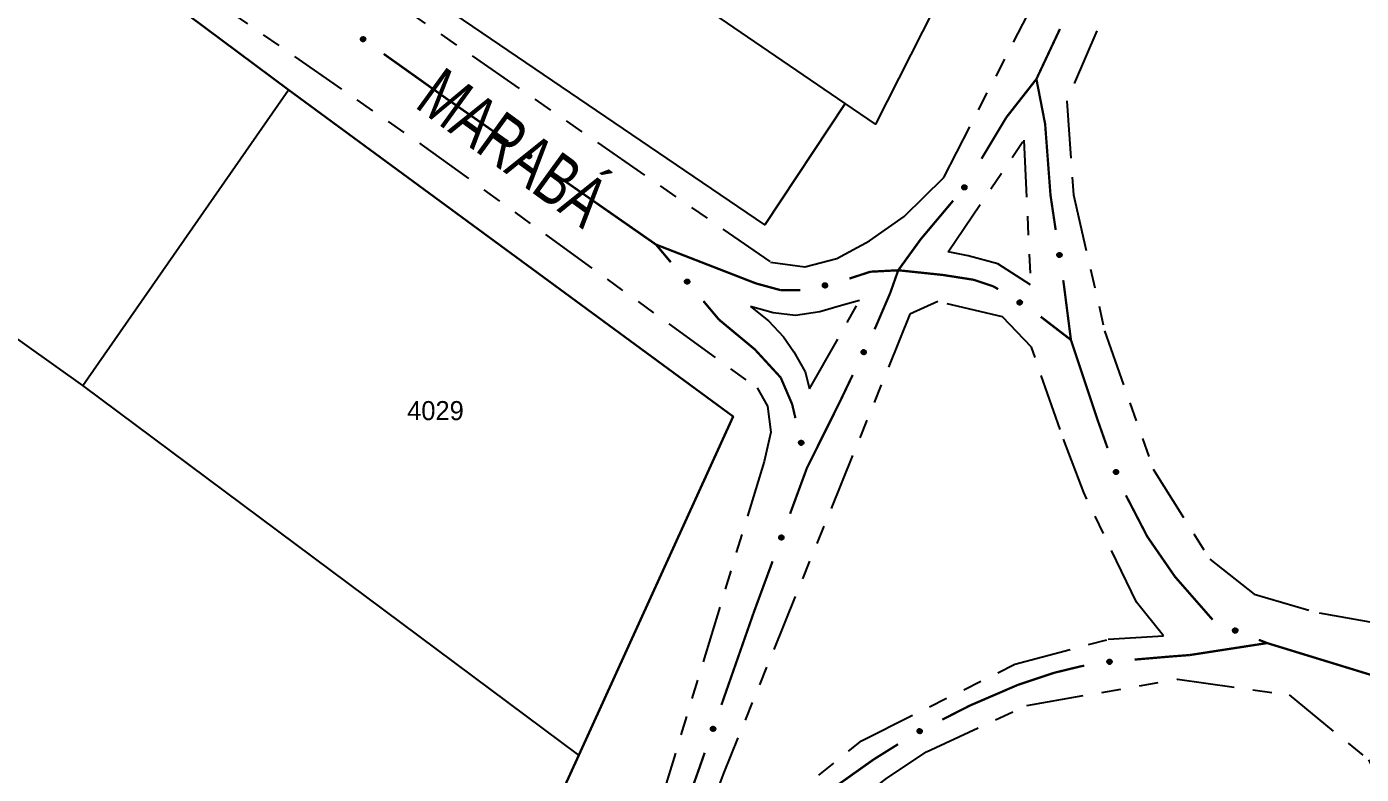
# Model space of a CAD drawing. Extents: x 204373 to 205952, y 4873300 to 4875179.
# Drawn here: x 204662.1 to 204767.3, y 4873976.1 to 4874035 of the extents above; entities that cross this region are included whole.
import ezdxf
from ezdxf.enums import TextEntityAlignment as Align

# ---------------------------------------------------------------- set-up
doc = ezdxf.new("R2010")
doc.units = 0
doc.header["$LTSCALE"] = 1.5
doc.header["$MEASUREMENT"] = 0
doc.linetypes.add('TRACO_25', pattern=[8, 3, -1, 1, -1, 1, -1])
for name, color, linetype in [('CD_MALHA_LOTES', 7, 'CONTINUOUS'), ('RU-QUADRA', 220, 'CONTINUOUS'), ('SV-EIXO-RUA-N-PAV', 6, 'CONTINUOUS'), ('SV-RUA-NAO-PAV', 7, 'CONTINUOUS'), ('SV-TXT-RUA-N-PAV', 7, 'CONTINUOUS'), ('Th_NmrPort', 1, 'CONTINUOUS')]:
    doc.layers.add(name, color=color, linetype=linetype)
doc.styles.add('ARIAL', font='ARIAL.SHX')

msp = doc.modelspace()

# ---------------------------------------------------------------- linework, layer by layer
at = {"layer": 'CD_MALHA_LOTES', "linetype": 'Continuous', "flags": 128}
for points in [[(204726.638664, 4874028.907435), (204679.546438, 4874061.075684)], [(204644.636398, 4874058.391988), (204682.766931, 4874029.984244)], [(204720.302178, 4874019.345102), (204674.295455, 4874050.643499)], [(204733.649016, 4874036.387409), (204729.019646, 4874027.294511)], [(204666.562281, 4874006.702462), (204682.766931, 4874029.984244)], [(204682.766931, 4874029.984244), (204717.821889, 4874004.255229)], [(204726.638664, 4874028.907435), (204720.302178, 4874019.345102)], [(204729.019646, 4874027.294511), (204726.638664, 4874028.907435)], [(204666.562281, 4874006.702462), (204637.395299, 4874027.478503)], [(204705.651866, 4873977.567162), (204666.562281, 4874006.702462)], [(204717.821889, 4874004.255229), (204705.651866, 4873977.567162)], [(204705.651866, 4873977.567162), (204688.885014, 4873940.858669)]]:
    msp.add_lwpolyline(points, dxfattribs=at)
at = {"layer": 'RU-QUADRA', "linetype": 'Continuous', "flags": 128}
for points in [[(204688.885014, 4873940.858669), (204705.651866, 4873977.567162), (204717.821889, 4874004.255229), (204682.766931, 4874029.984244), (204644.636398, 4874058.391988), (204637.395814, 4874063.100262), (204634.214099, 4874065.169209), (204615.204462, 4874079.146554), (204590.599824, 4874096.952946), (204560.580126, 4874118.67822), (204548.599282, 4874092.980863), (204539.671673, 4874073.796583), (204531.754616, 4874056.783852), (204525.171994, 4874042.896248), (204527.082654, 4874041.518602), (204518.766268, 4874024.677529), (204512.786582, 4874012.568383), (204510.833142, 4874013.618581), (204506.45423, 4874003.642652), (204508.271832, 4874002.690539), (204503.092969, 4873991.259694), (204495.370618, 4873974.214834)], [(204733.649016, 4874036.387409), (204729.019646, 4874027.294511), (204726.638664, 4874028.907435), (204720.302178, 4874019.345102), (204674.295455, 4874050.643499)]]:
    msp.add_lwpolyline(points, dxfattribs=at)
at = {"layer": 'SV-EIXO-RUA-N-PAV', "const_width": 0.18}
for points in [[(204743.564154, 4874034.792044), (204741.862787, 4874031.171913)], [(204690.283927, 4874032.821633), (204695.172335, 4874029.342629)], [(204741.862787, 4874031.171913), (204741.707401, 4874030.841287)], [(204741.707401, 4874030.841287), (204739.463597, 4874027.981872)], [(204741.707401, 4874030.841287), (204742.278834, 4874027.896212)], [(204695.172335, 4874029.342629), (204695.367125, 4874029.204)], [(204695.367125, 4874029.204), (204700.094081, 4874025.910971)], [(204739.3338, 4874027.816464), (204737.383993, 4874024.566785)], [(204739.463597, 4874027.981872), (204739.3338, 4874027.816464)], [(204742.278834, 4874027.896212), (204742.394935, 4874027.297842)], [(204742.394935, 4874027.297842), (204742.800609, 4874021.922659)], [(204703.376168, 4874023.624508), (204711.581383, 4874017.908353)], [(204742.800609, 4874021.922659), (204742.818033, 4874021.691795)], [(204742.818033, 4874021.691795), (204743.226712, 4874018.953646)], [(204735.149042, 4874021.263128), (204733.217757, 4874018.96745)], [(204733.217757, 4874018.96745), (204732.597384, 4874018.230026)], [(204711.581383, 4874017.908353), (204711.736823, 4874017.800066)], [(204711.736823, 4874017.800066), (204712.90086, 4874016.413291)], [(204711.736823, 4874017.800066), (204719.194397, 4874014.904451)], [(204732.597384, 4874018.230026), (204731.402077, 4874016.581424)], [(204731.402077, 4874016.581424), (204730.820368, 4874015.779116)], [(204726.974505, 4874015.125874), (204727.925376, 4874015.43546)], [(204727.925376, 4874015.43546), (204728.626193, 4874015.663633)], [(204728.626193, 4874015.663633), (204729.887422, 4874015.730014)], [(204729.887422, 4874015.730014), (204730.820368, 4874015.779116)], [(204730.820368, 4874015.779116), (204730.485204, 4874014.82741)], [(204730.820368, 4874015.779116), (204733.869291, 4874015.458229)], [(204733.869291, 4874015.458229), (204734.348165, 4874015.40783)], [(204734.348165, 4874015.40783), (204735.848442, 4874015.173411)], [(204719.194397, 4874014.904451), (204719.618529, 4874014.73977)], [(204719.618529, 4874014.73977), (204721.109107, 4874014.333248)], [(204721.109107, 4874014.333248), (204721.523997, 4874014.220097)], [(204730.485204, 4874014.82741), (204730.200774, 4874014.019765)], [(204735.848442, 4874015.173411), (204736.755233, 4874015.031726)], [(204736.755233, 4874015.031726), (204737.781905, 4874014.689501)], [(204737.781905, 4874014.689501), (204738.334871, 4874014.50518)], [(204738.334871, 4874014.50518), (204738.691176, 4874014.288298)], [(204743.817186, 4874014.997468), (204743.875778, 4874014.604905)], [(204743.875778, 4874014.604905), (204744.333268, 4874011.030979)], [(204715.472521, 4874013.349541), (204716.115436, 4874012.583604)], [(204721.523997, 4874014.220097), (204723.093954, 4874014.220591)], [(204730.200774, 4874014.019765), (204729.356316, 4874012.049363)], [(204716.115436, 4874012.583604), (204716.701515, 4874011.885379)], [(204716.701515, 4874011.885379), (204719.078232, 4874009.913209)], [(204729.034856, 4874011.29929), (204728.955492, 4874011.133347)], [(204729.356316, 4874012.049363), (204729.034856, 4874011.29929)], [(204742.050062, 4874012.12181), (204743.63531, 4874010.902389)], [(204743.63531, 4874010.902389), (204744.427759, 4874010.292812)], [(204744.333268, 4874011.030979), (204744.427759, 4874010.292812)], [(204744.427759, 4874010.292812), (204746.325196, 4874004.600503)], [(204719.078232, 4874009.913209), (204719.521678, 4874009.545243)], [(204719.521678, 4874009.545243), (204721.161661, 4874007.760556)], [(204721.161661, 4874007.760556), (204721.561796, 4874007.325115)], [(204721.561796, 4874007.325115), (204722.116683, 4874006.030378)], [(204727.22967, 4874007.52481), (204726.366759, 4874005.720541)], [(204722.116683, 4874006.030378), (204722.461848, 4874005.224993)], [(204722.461848, 4874005.224993), (204722.717484, 4874004.130689)], [(204726.184834, 4874005.340152), (204723.696285, 4874000.347652)], [(204726.366759, 4874005.720541), (204726.184834, 4874005.340152)], [(204746.325196, 4874004.600503), (204746.533943, 4874003.974261)], [(204746.533943, 4874003.974261), (204747.312703, 4874001.767774)], [(204723.631559, 4874000.217798), (204722.299742, 4873996.600259)], [(204723.62741, 4874000.235559), (204723.631559, 4874000.217798)], [(204723.696285, 4874000.347652), (204723.631559, 4874000.217798)], [(204748.760724, 4873998.046389), (204750.141675, 4873995.383125)], [(204750.141675, 4873995.383125), (204750.445427, 4873994.797317)], [(204750.445427, 4873994.797317), (204752.343255, 4873992.048739)], [(204720.917799, 4873992.846563), (204719.535856, 4873989.092868)], [(204752.343255, 4873992.048739), (204752.626832, 4873991.638041)], [(204752.626832, 4873991.638041), (204755.590703, 4873988.25076)], [(204719.535856, 4873989.092868), (204719.448417, 4873988.855364)], [(204719.448417, 4873988.855364), (204716.890072, 4873981.543079)], [(204753.79111, 4873985.467981), (204759.362298, 4873986.329284)], [(204759.230998, 4873986.668447), (204759.885644, 4873986.410192)], [(204759.362298, 4873986.329284), (204759.885644, 4873986.410192)], [(204759.885644, 4873986.410192), (204768.773904, 4873983.68637)], [(204749.443258, 4873985.109672), (204751.43601, 4873985.279786)], [(204751.43601, 4873985.279786), (204752.269164, 4873985.350908)], [(204752.269164, 4873985.350908), (204753.429551, 4873985.440169)], [(204753.429551, 4873985.440169), (204753.79111, 4873985.467981)], [(204740.269204, 4873983.126525), (204742.568746, 4873983.893039)], [(204742.568746, 4873983.893039), (204743.078951, 4873984.063107)], [(204743.078951, 4873984.063107), (204744.49972, 4873984.4087)], [(204744.49972, 4873984.4087), (204745.244797, 4873984.589935)], [(204745.244797, 4873984.589935), (204745.475141, 4873984.626305)], [(204736.464339, 4873981.487506), (204739.740134, 4873982.898618)], [(204739.740134, 4873982.898618), (204740.269204, 4873983.126525)], [(204734.296938, 4873980.381689), (204736.078462, 4873981.29063)], [(204736.078462, 4873981.29063), (204736.464339, 4873981.487506)], [(204715.569109, 4873977.767491), (204715.238869, 4873976.823595)], [(204728.883876, 4873977.243618), (204730.802447, 4873978.442724)], [(204715.238869, 4873976.823595), (204715.108611, 4873976.45129)], [(204724.844865, 4873974.375335), (204728.282548, 4873976.816588)], [(204728.282548, 4873976.816588), (204728.883876, 4873977.243618)], [(204715.108611, 4873976.45129), (204712.560081, 4873969.285424)]]:
    msp.add_lwpolyline(points, dxfattribs=at)
at = {"layer": 'SV-EIXO-RUA-N-PAV'}
for points in [[(204688.601225, 4874034.154298), (204688.649334, 4874034.163104), (204688.692482, 4874034.160835), (204688.727925, 4874034.148584), (204688.756422, 4874034.129592), (204688.783388, 4874034.106878), (204688.805522, 4874034.07798), (204688.822985, 4874034.040464), (204688.832157, 4874033.992266), (204688.826928, 4874033.948218), (204688.816776, 4874033.912827), (204688.798683, 4874033.881972), (204688.776179, 4874033.856146), (204688.745401, 4874033.834146), (204688.70721, 4874033.816821), (204688.658522, 4874033.808771), (204688.616236, 4874033.811286), (204688.582265, 4874033.824035), (204688.55136, 4874033.842421), (204688.524108, 4874033.86594), (204688.502544, 4874033.894432), (204688.485169, 4874033.932916), (204688.47786, 4874033.981077), (204688.479887, 4874034.023281), (204688.492156, 4874034.057422), (204688.510942, 4874034.08744), (204688.533395, 4874034.114763), (204688.561518, 4874034.138223), (204688.601225, 4874034.154298)], [(204701.680155, 4874024.940193), (204701.728173, 4874024.949482), (204701.771342, 4874024.947647), (204701.806906, 4874024.935753), (204701.835593, 4874024.917048), (204701.862786, 4874024.894607), (204701.88521, 4874024.865933), (204701.903048, 4874024.828594), (204701.912705, 4874024.780491), (204701.907918, 4874024.736392), (204701.898123, 4874024.700902), (204701.880341, 4874024.669866), (204701.858098, 4874024.643815), (204701.827542, 4874024.621507), (204701.789527, 4874024.603799), (204701.740922, 4874024.59526), (204701.698613, 4874024.597349), (204701.664516, 4874024.609757), (204701.633428, 4874024.627831), (204701.605941, 4874024.651075), (204701.584091, 4874024.679349), (204701.566331, 4874024.717656), (204701.558538, 4874024.765741), (204701.56014, 4874024.807963), (204701.572066, 4874024.842226), (204701.590549, 4874024.872431), (204701.612726, 4874024.899979), (204701.640612, 4874024.92372), (204701.680155, 4874024.940193)], [(204736.207098, 4874022.349822), (204736.211988, 4874022.301159), (204736.206241, 4874022.258335), (204736.191167, 4874022.223997), (204736.169934, 4874022.197128), (204736.145116, 4874022.172085), (204736.114524, 4874022.152358), (204736.07572, 4874022.137983), (204736.026939, 4874022.132735), (204735.983457, 4874022.141506), (204735.949002, 4874022.154483), (204735.919709, 4874022.17501), (204735.895786, 4874022.199527), (204735.876345, 4874022.231982), (204735.862162, 4874022.271448), (204735.858071, 4874022.320628), (204735.863994, 4874022.362572), (204735.879447, 4874022.395402), (204735.900269, 4874022.42472), (204735.925913, 4874022.449983), (204735.956054, 4874022.469175), (204735.995816, 4874022.483384), (204736.04441, 4874022.486778), (204736.086312, 4874022.481348), (204736.11935, 4874022.466361), (204736.147753, 4874022.445211), (204736.173173, 4874022.420624), (204736.194284, 4874022.390698), (204736.207098, 4874022.349822)], [(204743.609614, 4874017.133913), (204743.649332, 4874017.105374), (204743.677632, 4874017.072724), (204743.693397, 4874017.038698), (204743.699489, 4874017.004998), (204743.701838, 4874016.969819), (204743.696381, 4874016.93383), (204743.681476, 4874016.895226), (204743.653126, 4874016.855183), (204743.617774, 4874016.828391), (204743.585243, 4874016.81115), (204743.550468, 4874016.802774), (204743.516256, 4874016.801065), (204743.479059, 4874016.80797), (204743.440086, 4874016.823457), (204743.40051, 4874016.852937), (204743.372985, 4874016.885137), (204743.358601, 4874016.918448), (204743.350402, 4874016.953462), (204743.348435, 4874016.989405), (204743.353995, 4874017.024703), (204743.369658, 4874017.063914), (204743.399273, 4874017.10259), (204743.431075, 4874017.130409), (204743.464176, 4874017.145258), (204743.498829, 4874017.152553), (204743.534084, 4874017.155338), (204743.57049, 4874017.151359), (204743.609614, 4874017.133913)], [(204714.17863, 4874015.062239), (204714.227409, 4874015.058675), (204714.268603, 4874015.045637), (204714.299831, 4874015.024875), (204714.322642, 4874014.999332), (204714.343036, 4874014.970572), (204714.3572, 4874014.937039), (204714.364676, 4874014.896339), (204714.361444, 4874014.847383), (204714.345315, 4874014.806061), (204714.326598, 4874014.774357), (204714.301333, 4874014.749037), (204714.273062, 4874014.729693), (204714.237743, 4874014.716133), (204714.196424, 4874014.708959), (204714.147275, 4874014.7134), (204714.106978, 4874014.726458), (204714.0773, 4874014.747334), (204714.052006, 4874014.772895), (204714.031537, 4874014.802507), (204714.017823, 4874014.835503), (204714.010675, 4874014.877118), (204714.015701, 4874014.92557), (204714.028267, 4874014.965911), (204714.04872, 4874014.995874), (204714.074446, 4874015.020209), (204714.103043, 4874015.041015), (204714.136158, 4874015.056656), (204714.17863, 4874015.062239)], [(204724.883941, 4874014.660728), (204724.908728, 4874014.70289), (204724.938653, 4874014.734057), (204724.971094, 4874014.752869), (204725.004096, 4874014.762017), (204725.038912, 4874014.767573), (204725.075251, 4874014.76543), (204725.115055, 4874014.754118), (204725.157524, 4874014.72955), (204725.187437, 4874014.696796), (204725.207581, 4874014.665978), (204725.219101, 4874014.632115), (204725.223932, 4874014.598202), (204725.220458, 4874014.56053), (204725.208601, 4874014.520304), (204725.182863, 4874014.478198), (204725.153315, 4874014.447844), (204725.121459, 4874014.430472), (204725.087342, 4874014.419106), (204725.051729, 4874014.41386), (204725.016071, 4874014.416169), (204724.975591, 4874014.42818), (204724.934369, 4874014.454134), (204724.903758, 4874014.483258), (204724.885944, 4874014.514862), (204724.87551, 4874014.548703), (204724.869513, 4874014.583555), (204724.870146, 4874014.620173), (204724.883941, 4874014.660728)], [(204740.333463, 4874013.412698), (204740.381013, 4874013.424145), (204740.424221, 4874013.424261), (204740.460286, 4874013.413984), (204740.489788, 4874013.396593), (204740.517966, 4874013.375402), (204740.541661, 4874013.34777), (204740.561167, 4874013.311275), (204740.572985, 4874013.263656), (204740.570194, 4874013.219387), (204740.562011, 4874013.18349), (204740.545648, 4874013.151683), (204740.524603, 4874013.124654), (204740.495086, 4874013.10099), (204740.457909, 4874013.081584), (204740.409739, 4874013.070859), (204740.367379, 4874013.071037), (204740.332756, 4874013.081892), (204740.300884, 4874013.098545), (204740.272376, 4874013.120524), (204740.249272, 4874013.147783), (204740.229801, 4874013.18525), (204740.219845, 4874013.232934), (204740.21954, 4874013.275185), (204740.229907, 4874013.309951), (204740.247008, 4874013.34096), (204740.267918, 4874013.369481), (204740.294704, 4874013.394457), (204740.333463, 4874013.412698)], [(204728.25388, 4874009.411203), (204728.27081, 4874009.365318), (204728.275977, 4874009.32242), (204728.269989, 4874009.285401), (204728.256167, 4874009.254068), (204728.238417, 4874009.223605), (204728.213745, 4874009.196841), (204728.179781, 4874009.173201), (204728.133872, 4874009.155895), (204728.089579, 4874009.15349), (204728.052972, 4874009.157419), (204728.01947, 4874009.16995), (204727.990166, 4874009.187689), (204727.963212, 4874009.214237), (204727.939591, 4874009.248889), (204727.923307, 4874009.295474), (204727.918529, 4874009.337565), (204727.925262, 4874009.37322), (204727.938073, 4874009.406821), (204727.956567, 4874009.437703), (204727.980938, 4874009.463836), (204728.01587, 4874009.487556), (204728.062063, 4874009.503019), (204728.103988, 4874009.508263), (204728.139728, 4874009.502033), (204728.172525, 4874009.488676), (204728.203295, 4874009.471244), (204728.231232, 4874009.447563), (204728.25388, 4874009.411203)], [(204723.246957, 4874002.348079), (204723.288862, 4874002.32286), (204723.319721, 4874002.292617), (204723.338199, 4874002.259985), (204723.347008, 4874002.226891), (204723.352207, 4874002.19202), (204723.349692, 4874002.155705), (204723.337973, 4874002.116019), (204723.31297, 4874002.073805), (204723.279911, 4874002.044229), (204723.248888, 4874002.024402), (204723.214909, 4874002.013229), (204723.180948, 4874002.008746), (204723.143313, 4874002.012606), (204723.103211, 4874002.024876), (204723.061371, 4874002.051044), (204723.031322, 4874002.080901), (204723.014278, 4874002.112934), (204723.003262, 4874002.147165), (204722.998381, 4874002.18283), (204723.001055, 4874002.218462), (204723.013481, 4874002.258817), (204723.039857, 4874002.299771), (204723.069293, 4874002.330082), (204723.101078, 4874002.347571), (204723.135024, 4874002.357657), (204723.169936, 4874002.363297), (204723.206545, 4874002.362288), (204723.246957, 4874002.348079)], [(204748.034328, 4874000.05392), (204748.078745, 4874000.033446), (204748.112732, 4874000.006766), (204748.134674, 4873999.976355), (204748.147057, 4873999.944426), (204748.156046, 4873999.910334), (204748.157525, 4873999.873963), (204748.150225, 4873999.833232), (204748.129999, 4873999.788532), (204748.10038, 4873999.755511), (204748.071717, 4873999.732404), (204748.039166, 4873999.717575), (204748.005902, 4873999.709398), (204747.96807, 4873999.709111), (204747.926865, 4873999.716911), (204747.88241, 4873999.738337), (204747.849269, 4873999.764722), (204747.828818, 4873999.794694), (204747.814117, 4873999.827512), (204747.805358, 4873999.862427), (204747.804111, 4873999.898138), (204747.81204, 4873999.939611), (204747.833769, 4873999.983209), (204747.859706, 4874000.016563), (204747.889383, 4874000.037429), (204747.922019, 4874000.051175), (204747.956103, 4874000.060606), (204747.992603, 4874000.063616), (204748.034328, 4874000.05392)], [(204721.761713, 4873994.820213), (204721.782845, 4873994.776106), (204721.791989, 4873994.733877), (204721.789477, 4873994.696461), (204721.778637, 4873994.663976), (204721.763803, 4873994.631991), (204721.741733, 4873994.603043), (204721.710121, 4873994.576341), (204721.666025, 4873994.554831), (204721.622149, 4873994.548308), (204721.585335, 4873994.548807), (204721.550811, 4873994.558161), (204721.519981, 4873994.573092), (204721.49067, 4873994.597011), (204721.463922, 4873994.629311), (204721.443366, 4873994.674175), (204721.434686, 4873994.715637), (204721.438065, 4873994.751764), (204721.447689, 4873994.786413), (204721.463224, 4873994.818885), (204721.485052, 4873994.847176), (204721.517622, 4873994.874048), (204721.562171, 4873994.89375), (204721.603426, 4873994.902879), (204721.639591, 4873994.900008), (204721.67349, 4873994.889766), (204721.705751, 4873994.875278), (204721.735773, 4873994.854304), (204721.761713, 4873994.820213)], [(204757.277275, 4873987.557518), (204757.321856, 4873987.577632), (204757.364285, 4873987.585802), (204757.401633, 4873987.58243), (204757.43386, 4873987.570846), (204757.465496, 4873987.555281), (204757.493928, 4873987.532551), (204757.519897, 4873987.500333), (204757.540387, 4873987.455754), (204757.5459, 4873987.41174), (204757.544554, 4873987.374947), (204757.534409, 4873987.340647), (204757.518773, 4873987.310168), (204757.494186, 4873987.281415), (204757.46128, 4873987.255417), (204757.415955, 4873987.235898), (204757.374304, 4873987.228174), (204757.338264, 4873987.232383), (204757.303846, 4873987.2428), (204757.271739, 4873987.259078), (204757.243958, 4873987.281551), (204757.217842, 4873987.31473), (204757.19917, 4873987.359721), (204757.190991, 4873987.401174), (204757.194693, 4873987.437264), (204757.205712, 4873987.470918), (204757.220938, 4873987.502838), (204757.242597, 4873987.53237), (204757.277275, 4873987.557518)], [(204747.316657, 4873985.038614), (204747.34764, 4873985.076456), (204747.382007, 4873985.102644), (204747.416958, 4873985.116236), (204747.450975, 4873985.120194), (204747.486231, 4873985.120323), (204747.521806, 4873985.112611), (204747.559394, 4873985.095306), (204747.597574, 4873985.064491), (204747.622087, 4873985.027522), (204747.637246, 4873984.99397), (204747.643415, 4873984.958737), (204747.642967, 4873984.924485), (204747.633734, 4873984.887797), (204747.615824, 4873984.849876), (204747.58391, 4873984.812235), (204747.550042, 4873984.786792), (204747.515891, 4873984.774533), (204747.480431, 4873984.768555), (204747.444435, 4873984.768854), (204747.409557, 4873984.776626), (204747.371409, 4873984.794727), (204747.334675, 4873984.826718), (204747.308913, 4873984.860208), (204747.296178, 4873984.894178), (204747.291079, 4873984.929222), (204747.290519, 4873984.964582), (204747.296783, 4873985.000666), (204747.316657, 4873985.038614)], [(204716.380945, 4873979.754551), (204716.402789, 4873979.710793), (204716.412615, 4873979.668717), (204716.41071, 4873979.631265), (204716.400397, 4873979.598609), (204716.386084, 4873979.566388), (204716.364485, 4873979.537087), (204716.33331, 4873979.509875), (204716.289568, 4873979.487654), (204716.245804, 4873979.480421), (204716.208986, 4873979.480324), (204716.174315, 4873979.489117), (204716.143247, 4873979.503547), (204716.113552, 4873979.526988), (204716.086285, 4873979.558851), (204716.065005, 4873979.603376), (204716.055655, 4873979.644692), (204716.058449, 4873979.680869), (204716.067509, 4873979.715669), (204716.082517, 4873979.748389), (204716.103884, 4873979.777029), (204716.136014, 4873979.804426), (204716.180239, 4873979.824847), (204716.22134, 4873979.834643), (204716.257546, 4873979.832358), (204716.291607, 4873979.822666), (204716.324098, 4873979.808703), (204716.354456, 4873979.788218), (204716.380945, 4873979.754551)], [(204732.337401, 4873979.505506), (204732.351828, 4873979.552238), (204732.373784, 4873979.589451), (204732.40103, 4873979.615218), (204732.431044, 4873979.63171), (204732.46365, 4873979.645124), (204732.499507, 4873979.651395), (204732.540846, 4873979.649539), (204732.587826, 4873979.635395), (204732.624469, 4873979.610398), (204732.65116, 4873979.585038), (204732.670159, 4873979.554732), (204732.682659, 4873979.522839), (204732.687941, 4873979.485377), (204732.685652, 4873979.443502), (204732.670286, 4873979.396606), (204732.648511, 4873979.360271), (204732.621503, 4873979.336039), (204732.590914, 4873979.317132), (204732.557462, 4873979.303837), (204732.522229, 4873979.297884), (204732.480071, 4873979.300265), (204732.433986, 4873979.316044), (204732.397498, 4873979.337349), (204732.372894, 4873979.364009), (204732.354958, 4873979.394543), (204732.341106, 4873979.427083), (204732.333302, 4873979.462865), (204732.337401, 4873979.505506)]]:
    msp.add_lwpolyline(points, close=True, dxfattribs=at)
for points in [[(204688.47786, 4874033.981077), (204688.745401, 4874033.834146)], [(204688.479887, 4874034.023281), (204688.776179, 4874033.856146)], [(204688.480061, 4874034.000104), (204688.756329, 4874033.847034)], [(204688.485169, 4874033.932916), (204688.70721, 4874033.816821)], [(204688.48553, 4874033.956016), (204688.723529, 4874033.826832)], [(204688.488403, 4874034.037712), (204688.784682, 4874033.8704)], [(204688.492156, 4874034.057422), (204688.798683, 4874033.881972)], [(204688.499723, 4874033.91242), (204688.676276, 4874033.816916)], [(204688.502544, 4874033.894432), (204688.658522, 4874033.808771)], [(204688.503416, 4874034.070573), (204688.804782, 4874033.89629)], [(204688.510942, 4874034.08744), (204688.816776, 4874033.912827)], [(204688.51723, 4874033.878187), (204688.631868, 4874033.81335)], [(204688.524108, 4874033.86594), (204688.616236, 4874033.811286)], [(204688.52589, 4874034.099798), (204688.818833, 4874033.93486)], [(204688.533395, 4874034.114763), (204688.826928, 4874033.948218)], [(204688.551228, 4874034.123635), (204688.826064, 4874033.973259)], [(204688.561518, 4874034.138223), (204688.832157, 4874033.992266)], [(204688.581014, 4874034.144308), (204688.823609, 4874034.016876)], [(204688.601225, 4874034.154298), (204688.822985, 4874034.040464)], [(204688.627625, 4874034.15803), (204688.807984, 4874034.063167)], [(204688.649334, 4874034.163104), (204688.805522, 4874034.07798)], [(204688.673936, 4874034.161916), (204688.786671, 4874034.096758)], [(204688.692482, 4874034.160835), (204688.783388, 4874034.106878)], [(204701.640612, 4874024.92372), (204701.912705, 4874024.780491)], [(204701.660045, 4874024.93), (204701.903909, 4874024.805014)], [(204701.680155, 4874024.940193), (204701.903048, 4874024.828594)], [(204701.706517, 4874024.94419), (204701.88782, 4874024.851145)], [(204701.728173, 4874024.949482), (204701.88521, 4874024.865933)], [(204701.752786, 4874024.948542), (204701.86617, 4874024.884521)], [(204701.771342, 4874024.947647), (204701.862786, 4874024.894607)], [(204701.558538, 4874024.765741), (204701.827542, 4874024.621507)], [(204701.56014, 4874024.807963), (204701.858098, 4874024.643815)], [(204701.560547, 4874024.784789), (204701.83834, 4874024.634504)], [(204701.566331, 4874024.717656), (204701.789527, 4874024.603799)], [(204701.566459, 4874024.740759), (204701.805744, 4874024.613973)], [(204701.568511, 4874024.822479), (204701.866456, 4874024.658154)], [(204701.572066, 4874024.842226), (204701.880341, 4874024.669866)], [(204701.58109, 4874024.697307), (204701.758594, 4874024.603583)], [(204701.583193, 4874024.855489), (204701.886296, 4874024.684245)], [(204701.584091, 4874024.679349), (204701.740922, 4874024.59526)], [(204701.590549, 4874024.872431), (204701.898123, 4874024.700902)], [(204701.59894, 4874024.663252), (204701.714224, 4874024.59957)], [(204701.605372, 4874024.884939), (204701.899958, 4874024.722954)], [(204701.605941, 4874024.651075), (204701.698613, 4874024.597349)], [(204701.612726, 4874024.899979), (204701.907918, 4874024.736392)], [(204701.630469, 4874024.90903), (204701.906802, 4874024.761424)], [(204735.956054, 4874022.469175), (204735.858071, 4874022.320628)], [(204735.995816, 4874022.483384), (204735.862162, 4874022.271448)], [(204735.925913, 4874022.449983), (204735.863994, 4874022.362572)], [(204735.974211, 4874022.470534), (204735.864756, 4874022.302273)], [(204735.938676, 4874022.455849), (204735.864789, 4874022.346825)], [(204736.018812, 4874022.481158), (204735.870822, 4874022.254374)], [(204736.04441, 4874022.486778), (204735.876345, 4874022.231982)], [(204736.063197, 4874022.483047), (204735.888307, 4874022.220049)], [(204736.086312, 4874022.481348), (204735.895786, 4874022.199527)], [(204736.100008, 4874022.471694), (204735.909307, 4874022.189901)], [(204736.11935, 4874022.466361), (204735.919709, 4874022.17501)], [(204736.131549, 4874022.454076), (204735.933488, 4874022.167775)], [(204736.147753, 4874022.445211), (204735.949002, 4874022.154483)], [(204736.158863, 4874022.429314), (204735.970797, 4874022.150654)], [(204736.173173, 4874022.420624), (204735.983457, 4874022.141506)], [(204736.180575, 4874022.402132), (204736.008486, 4874022.140344)], [(204736.194284, 4874022.390698), (204736.026939, 4874022.132735)], [(204736.198773, 4874022.370774), (204736.052159, 4874022.139267)], [(204736.207098, 4874022.349822), (204736.07572, 4874022.137983)], [(204736.208685, 4874022.323206), (204736.099561, 4874022.151101)], [(204736.211988, 4874022.301159), (204736.114524, 4874022.152358)], [(204736.208817, 4874022.276733), (204736.134764, 4874022.169631)], [(204736.206241, 4874022.258335), (204736.145116, 4874022.172085)], [(204743.348435, 4874016.989405), (204743.372985, 4874016.885137)], [(204743.352484, 4874017.002855), (204743.385317, 4874016.875311)], [(204743.353995, 4874017.024703), (204743.40051, 4874016.852937)], [(204743.364993, 4874017.039213), (204743.418694, 4874016.845801)], [(204743.369658, 4874017.063914), (204743.440086, 4874016.823457)], [(204743.386546, 4874017.07968), (204743.458617, 4874016.818649)], [(204743.399273, 4874017.10259), (204743.479059, 4874016.80797)], [(204743.414504, 4874017.114205), (204743.495921, 4874016.809041)], [(204743.431075, 4874017.130409), (204743.516256, 4874016.801065)], [(204743.447377, 4874017.134288), (204743.53242, 4874016.804831)], [(204743.464176, 4874017.145258), (204743.550468, 4874016.802774)], [(204743.481459, 4874017.146273), (204743.565012, 4874016.808315)], [(204743.498829, 4874017.152553), (204743.585243, 4874016.81115)], [(204743.518099, 4874017.150362), (204743.602538, 4874016.824953)], [(204743.534084, 4874017.155338), (204743.617774, 4874016.828391)], [(204743.552845, 4874017.14865), (204743.63521, 4874016.846385)], [(204743.57049, 4874017.151359), (204743.653126, 4874016.855183)], [(204743.588397, 4874017.141539), (204743.66492, 4874016.878413)], [(204743.609614, 4874017.133913), (204743.681476, 4874016.895226)], [(204743.630617, 4874017.117489), (204743.68742, 4874016.92178)], [(204743.649332, 4874017.105374), (204743.696381, 4874016.93383)], [(204743.665545, 4874017.086831), (204743.696827, 4874016.960434)], [(204743.677632, 4874017.072724), (204743.701838, 4874016.969819)], [(204714.010675, 4874014.877118), (204714.196424, 4874014.708959)], [(204714.015701, 4874014.92557), (204714.237743, 4874014.716133)], [(204714.016829, 4874014.899386), (204714.214735, 4874014.714549)], [(204714.017823, 4874014.835503), (204714.147275, 4874014.7134)], [(204714.019612, 4874014.853622), (204714.166506, 4874014.716823)], [(204714.022612, 4874014.943434), (204714.251558, 4874014.725861)], [(204714.027957, 4874014.816089), (204714.122627, 4874014.724529)], [(204714.028267, 4874014.965911), (204714.273062, 4874014.729693)], [(204714.031537, 4874014.802507), (204714.106978, 4874014.726458)], [(204714.040136, 4874014.97774), (204714.284873, 4874014.741354)], [(204714.04872, 4874014.995874), (204714.301333, 4874014.749037)], [(204714.062923, 4874015.005774), (204714.310833, 4874014.761364)], [(204714.074446, 4874015.020209), (204714.326598, 4874014.774357)], [(204714.092019, 4874015.028416), (204714.334124, 4874014.795166)], [(204714.103043, 4874015.041015), (204714.345315, 4874014.806061)], [(204714.122534, 4874015.045122), (204714.350771, 4874014.830516)], [(204714.136158, 4874015.056656), (204714.361444, 4874014.847383)], [(204714.156558, 4874015.057647), (204714.359354, 4874014.873351)], [(204714.17863, 4874015.062239), (204714.364676, 4874014.896339)], [(204714.205121, 4874015.059218), (204714.355861, 4874014.922083)], [(204714.227409, 4874015.058675), (204714.3572, 4874014.937039)], [(204714.250924, 4874015.051344), (204714.343671, 4874014.959951)], [(204714.268603, 4874015.045637), (204714.343036, 4874014.970572)], [(204724.869513, 4874014.583555), (204725.187437, 4874014.696796)], [(204724.870146, 4874014.620173), (204725.157524, 4874014.72955)], [(204724.874458, 4874014.60285), (204725.167923, 4874014.712513)], [(204724.87551, 4874014.548703), (204725.207581, 4874014.665978)], [(204724.875931, 4874014.568093), (204725.192253, 4874014.681938)], [(204724.878287, 4874014.638903), (204725.133312, 4874014.73917)], [(204724.883353, 4874014.53198), (204725.212253, 4874014.646091)], [(204724.883941, 4874014.660728), (204725.115055, 4874014.754118)], [(204724.885944, 4874014.514862), (204725.219101, 4874014.632115)], [(204724.898376, 4874014.683146), (204725.088069, 4874014.757609)], [(204724.898405, 4874014.499137), (204725.218704, 4874014.613955)], [(204724.903758, 4874014.483258), (204725.223932, 4874014.598202)], [(204724.908728, 4874014.70289), (204725.075251, 4874014.76543)], [(204724.92141, 4874014.468239), (204725.21785, 4874014.577224)], [(204724.92571, 4874014.720731), (204725.048716, 4874014.763441)], [(204724.934369, 4874014.454134), (204725.220458, 4874014.56053)], [(204724.938653, 4874014.734057), (204725.038912, 4874014.767573)], [(204724.958347, 4874014.443555), (204725.211693, 4874014.539197)], [(204724.975591, 4874014.42818), (204725.208601, 4874014.520304)], [(204725.000616, 4874014.425793), (204725.188306, 4874014.496958)], [(204725.016071, 4874014.416169), (204725.182863, 4874014.478198)], [(204725.037965, 4874014.416662), (204725.161973, 4874014.461022)], [(204725.051729, 4874014.41386), (204725.153315, 4874014.447844)], [(204740.26125, 4874013.354124), (204740.562849, 4874013.205602)], [(204740.267918, 4874013.369481), (204740.570194, 4874013.219387)], [(204740.285235, 4874013.379323), (204740.567949, 4874013.244342)], [(204740.294704, 4874013.394457), (204740.572985, 4874013.263656)], [(204740.313834, 4874013.401608), (204740.563092, 4874013.287757)], [(204740.333463, 4874013.412698), (204740.561167, 4874013.311275)], [(204740.359617, 4874013.417881), (204740.544936, 4874013.333115)], [(204740.381013, 4874013.424145), (204740.541661, 4874013.34777)], [(204740.405644, 4874013.424317), (204740.521802, 4874013.365479)], [(204740.424221, 4874013.424261), (204740.517966, 4874013.375402)], [(204740.21954, 4874013.275185), (204740.524603, 4874013.124654)], [(204740.219845, 4874013.232934), (204740.495086, 4874013.10099)], [(204740.220993, 4874013.252053), (204740.505286, 4874013.114461)], [(204740.227247, 4874013.290064), (204740.532306, 4874013.139356)], [(204740.228886, 4874013.208335), (204740.47365, 4874013.09248)], [(204740.229801, 4874013.18525), (204740.457909, 4874013.081584)], [(204740.229907, 4874013.309951), (204740.545648, 4874013.151683)], [(204740.240423, 4874013.323704), (204740.550948, 4874013.166316)], [(204740.245463, 4874013.165587), (204740.427017, 4874013.079972)], [(204740.247008, 4874013.34096), (204740.562011, 4874013.18349)], [(204740.249272, 4874013.147783), (204740.409739, 4874013.070859)], [(204740.264833, 4874013.132373), (204740.382873, 4874013.07396)], [(204740.272376, 4874013.120524), (204740.367379, 4874013.071037)], [(204727.956567, 4874009.437703), (204727.918529, 4874009.337565)], [(204727.967453, 4874009.44658), (204727.923245, 4874009.322519)], [(204727.980938, 4874009.463836), (204727.923307, 4874009.295474)], [(204727.998174, 4874009.469701), (204727.934377, 4874009.279381)], [(204728.01587, 4874009.487556), (204727.939591, 4874009.248889)], [(204728.03869, 4874009.491163), (204727.952253, 4874009.23453)], [(204728.062063, 4874009.503019), (204727.963212, 4874009.214237)], [(204728.081185, 4874009.504115), (204727.977783, 4874009.205682)], [(204728.103988, 4874009.508263), (204727.990166, 4874009.187689)], [(204728.119667, 4874009.502349), (204728.005667, 4874009.181759)], [(204728.139728, 4874009.502033), (204728.01947, 4874009.16995)], [(204728.154616, 4874009.493197), (204728.034622, 4874009.166398)], [(204728.172525, 4874009.488676), (204728.052972, 4874009.157419)], [(204728.187264, 4874009.47607), (204728.07503, 4874009.159173)], [(204728.203295, 4874009.471244), (204728.089579, 4874009.15349)], [(204728.215095, 4874009.455197), (204728.114101, 4874009.158638)], [(204728.231232, 4874009.447563), (204728.133872, 4874009.155895)], [(204728.240571, 4874009.4294), (204728.15665, 4874009.168539)], [(204728.25388, 4874009.411203), (204728.179781, 4874009.173201)], [(204728.262086, 4874009.385834), (204728.199574, 4874009.191874)], [(204728.27081, 4874009.365318), (204728.213745, 4874009.196841)], [(204728.273861, 4874009.340876), (204728.22901, 4874009.218635)], [(204728.275977, 4874009.32242), (204728.238417, 4874009.223605)], [(204722.998381, 4874002.18283), (204723.031322, 4874002.080901)], [(204723.001055, 4874002.218462), (204723.061371, 4874002.051044)], [(204723.001324, 4874002.196565), (204723.044411, 4874002.072109)], [(204723.010838, 4874002.233818), (204723.080074, 4874002.045409)], [(204723.013481, 4874002.258817), (204723.103211, 4874002.024876)], [(204723.029032, 4874002.275903), (204723.122071, 4874002.021589)], [(204723.039857, 4874002.299771), (204723.143313, 4874002.012606)], [(204723.054093, 4874002.312585), (204723.160033, 4874002.015043)], [(204723.069293, 4874002.330082), (204723.180948, 4874002.008746)], [(204723.085226, 4874002.335272), (204723.196754, 4874002.013813)], [(204723.101078, 4874002.347571), (204723.214909, 4874002.013229)], [(204723.118222, 4874002.349986), (204723.228954, 4874002.019934)], [(204723.135024, 4874002.357657), (204723.248888, 4874002.024402)], [(204723.154408, 4874002.357038), (204723.265004, 4874002.039565)], [(204723.169936, 4874002.363297), (204723.279911, 4874002.044229)], [(204723.189179, 4874002.358154), (204723.295827, 4874002.063581)], [(204723.206545, 4874002.362288), (204723.31297, 4874002.073805)], [(204723.225191, 4874002.353956), (204723.322838, 4874002.097916)], [(204723.246957, 4874002.348079), (204723.337973, 4874002.116019)], [(204723.269225, 4874002.333414), (204723.34174, 4874002.142968)], [(204723.288862, 4874002.32286), (204723.349692, 4874002.155705)], [(204723.306528, 4874002.305696), (204723.347975, 4874002.182259)], [(204723.319721, 4874002.292617), (204723.352207, 4874002.19202)], [(204747.804111, 4873999.898138), (204747.88241, 4873999.738337)], [(204747.805358, 4873999.862427), (204747.849269, 4873999.764722)], [(204747.806778, 4873999.876402), (204747.863243, 4873999.757417)], [(204747.81204, 4873999.939611), (204747.926865, 4873999.716911)], [(204747.812152, 4873999.914474), (204747.901618, 4873999.734785)], [(204747.825625, 4873999.958298), (204747.945972, 4873999.715712)], [(204747.833769, 4873999.983209), (204747.96807, 4873999.709111)], [(204747.846515, 4873999.997506), (204747.984423, 4873999.713365)], [(204747.859706, 4874000.016563), (204748.005902, 4873999.709398)], [(204747.874975, 4874000.023467), (204748.021057, 4873999.716166)], [(204747.889383, 4874000.037429), (204748.039166, 4873999.717575)], [(204747.906159, 4874000.041709), (204748.052392, 4873999.725778)], [(204747.922019, 4874000.051175), (204748.071717, 4873999.732404)], [(204747.941355, 4874000.052684), (204748.086074, 4873999.749242)], [(204747.956103, 4874000.060606), (204748.10038, 4873999.755511)], [(204747.975794, 4874000.057604), (204748.11408, 4873999.776491)], [(204747.992603, 4874000.063616), (204748.129999, 4873999.788532)], [(204748.01205, 4874000.057377), (204748.137165, 4873999.813579)], [(204748.034328, 4874000.05392), (204748.150225, 4873999.833232)], [(204748.058069, 4874000.041784), (204748.151017, 4873999.860431)], [(204748.078745, 4874000.033446), (204748.157525, 4873999.873963)], [(204748.098185, 4874000.01832), (204748.152909, 4873999.900168)], [(204748.112732, 4874000.006766), (204748.156046, 4873999.910334)], [(204721.463224, 4873994.818885), (204721.434686, 4873994.715637)], [(204721.473235, 4873994.828738), (204721.440783, 4873994.701096)], [(204721.485052, 4873994.847176), (204721.443366, 4873994.674175)], [(204721.501667, 4873994.854622), (204721.455888, 4873994.659184)], [(204721.517622, 4873994.874048), (204721.463922, 4873994.629311)], [(204721.540006, 4873994.879767), (204721.477867, 4873994.616195)], [(204721.562171, 4873994.89375), (204721.49067, 4873994.597011)], [(204721.581109, 4873994.896624), (204721.505975, 4873994.589852)], [(204721.603426, 4873994.902879), (204721.519981, 4873994.573092)], [(204721.619588, 4873994.898453), (204721.535968, 4873994.568632)], [(204721.639591, 4873994.900008), (204721.550811, 4873994.558161)], [(204721.655238, 4873994.892598), (204721.566228, 4873994.556037)], [(204721.67349, 4873994.889766), (204721.585335, 4873994.548807)], [(204721.68934, 4873994.878589), (204721.607134, 4873994.55261)], [(204721.705751, 4873994.875278), (204721.622149, 4873994.548308)], [(204721.718995, 4873994.860401), (204721.646084, 4873994.555719)], [(204721.735773, 4873994.854304), (204721.666025, 4873994.554831)], [(204721.746765, 4873994.837091), (204721.687525, 4873994.569543)], [(204721.761713, 4873994.820213), (204721.710121, 4873994.576341)], [(204721.772248, 4873994.79572), (204721.728087, 4873994.596778)], [(204721.782845, 4873994.776106), (204721.741733, 4873994.603043)], [(204721.788162, 4873994.752056), (204721.754901, 4873994.626165)], [(204721.791989, 4873994.733877), (204721.763803, 4873994.631991)], [(204757.190991, 4873987.401174), (204757.518773, 4873987.310168)], [(204757.194693, 4873987.437264), (204757.534409, 4873987.340647)], [(204757.195788, 4873987.41723), (204757.5236, 4873987.326048)], [(204757.196732, 4873987.378719), (204757.501695, 4873987.296551)], [(204757.19917, 4873987.359721), (204757.494186, 4873987.281415)], [(204757.202461, 4873987.452736), (204757.536887, 4873987.356011)], [(204757.205712, 4873987.470918), (204757.544554, 4873987.374947)], [(204757.212639, 4873987.337239), (204757.474713, 4873987.269057)], [(204757.21725, 4873987.486507), (204757.541254, 4873987.396828)], [(204757.217842, 4873987.31473), (204757.46128, 4873987.255417)], [(204757.220938, 4873987.502838), (204757.5459, 4873987.41174)], [(204757.236116, 4873987.515736), (204757.539041, 4873987.435839)], [(204757.236896, 4873987.298333), (204757.43123, 4873987.248072)], [(204757.242597, 4873987.53237), (204757.540387, 4873987.455754)], [(204757.243958, 4873987.281551), (204757.415955, 4873987.235898)], [(204757.260058, 4873987.542963), (204757.526173, 4873987.477587)], [(204757.262119, 4873987.269313), (204757.388982, 4873987.233935)], [(204757.271739, 4873987.259078), (204757.374304, 4873987.228174)], [(204757.277275, 4873987.557518), (204757.519897, 4873987.500333)], [(204757.302004, 4873987.567487), (204757.499878, 4873987.518764)], [(204757.321856, 4873987.577632), (204757.493928, 4873987.532551)], [(204757.346023, 4873987.582393), (204757.471115, 4873987.546247)], [(204757.364285, 4873987.585802), (204757.465496, 4873987.555281)], [(204747.290519, 4873984.964582), (204747.622087, 4873985.027522)], [(204747.291079, 4873984.929222), (204747.637246, 4873984.99397)], [(204747.294479, 4873984.948316), (204747.624558, 4873985.0121)], [(204747.296253, 4873984.911491), (204747.638801, 4873984.973601)], [(204747.296783, 4873985.000666), (204747.597574, 4873985.064491)], [(204747.298376, 4873984.982885), (204747.605226, 4873985.046056)], [(204747.30771, 4873985.017919), (204747.575133, 4873985.077724)], [(204747.316657, 4873985.038614), (204747.559394, 4873985.095306)], [(204747.334371, 4873985.058541), (204747.533268, 4873985.10291)], [(204747.34764, 4873985.076456), (204747.521806, 4873985.112611)], [(204747.367167, 4873985.091469), (204747.495282, 4873985.114731)], [(204747.382007, 4873985.102644), (204747.486231, 4873985.120323)], [(204747.296178, 4873984.894178), (204747.643415, 4873984.958737)], [(204747.306069, 4873984.876722), (204747.640227, 4873984.940855)], [(204747.308913, 4873984.860208), (204747.642967, 4873984.924485)], [(204747.324042, 4873984.84265), (204747.633727, 4873984.904693)], [(204747.334675, 4873984.826718), (204747.633734, 4873984.887797)], [(204747.356738, 4873984.812573), (204747.621789, 4873984.868067)], [(204747.371409, 4873984.794727), (204747.615824, 4873984.849876)], [(204747.395768, 4873984.788516), (204747.592177, 4873984.829933)], [(204747.409557, 4873984.776626), (204747.58391, 4873984.812235)], [(204747.431266, 4873984.773743), (204747.560625, 4873984.79848)], [(204747.444435, 4873984.768854), (204747.550042, 4873984.786792)], [(204716.082517, 4873979.748389), (204716.055655, 4873979.644692)], [(204716.092367, 4873979.758403), (204716.061987, 4873979.630252)], [(204716.103884, 4873979.777029), (204716.065005, 4873979.603376)], [(204716.120376, 4873979.784744), (204716.077769, 4873979.588589)], [(204716.136014, 4873979.804426), (204716.086285, 4873979.558851)], [(204716.158302, 4873979.810507), (204716.100441, 4873979.545962)], [(204716.180239, 4873979.824847), (204716.113552, 4873979.526988)], [(204716.199127, 4873979.828027), (204716.128971, 4873979.520078)], [(204716.22134, 4873979.834643), (204716.143247, 4873979.503547)], [(204716.237571, 4873979.830479), (204716.159304, 4873979.499346)], [(204716.257546, 4873979.832358), (204716.174315, 4873979.489117)], [(204716.273311, 4873979.825202), (204716.189765, 4873979.487243)], [(204716.291607, 4873979.822666), (204716.208986, 4873979.480324)], [(204716.307636, 4873979.811747), (204716.230721, 4873979.484479)], [(204716.324098, 4873979.808703), (204716.245804, 4873979.480421)], [(204716.337582, 4873979.794042), (204716.269615, 4873979.488219)], [(204716.354456, 4873979.788218), (204716.289568, 4873979.487654)], [(204716.365725, 4873979.771185), (204716.310827, 4873979.502712)], [(204716.380945, 4873979.754551), (204716.33331, 4873979.509875)], [(204716.391875, 4873979.730232), (204716.350942, 4873979.5306)], [(204716.402789, 4873979.710793), (204716.364485, 4873979.537087)], [(204716.408494, 4873979.686831), (204716.377277, 4873979.560419)], [(204716.412615, 4873979.668717), (204716.386084, 4873979.566388)], [(204732.333302, 4873979.462865), (204732.587826, 4873979.635395)], [(204732.336917, 4873979.482965), (204732.562051, 4873979.63919)], [(204732.337401, 4873979.505506), (204732.540846, 4873979.649539)], [(204732.341106, 4873979.427083), (204732.624469, 4873979.610398)], [(204732.341482, 4873979.446998), (204732.601864, 4873979.621206)], [(204732.346294, 4873979.530641), (204732.51378, 4873979.646731)], [(204732.350908, 4873979.41351), (204732.632573, 4873979.597046)], [(204732.351828, 4873979.552238), (204732.499507, 4873979.651395)], [(204732.354958, 4873979.394543), (204732.65116, 4873979.585038)], [(204732.364253, 4873979.573505), (204732.474141, 4873979.643357)], [(204732.366436, 4873979.380073), (204732.660281, 4873979.566758)], [(204732.372894, 4873979.364009), (204732.670159, 4873979.554732)], [(204732.373784, 4873979.589451), (204732.46365, 4873979.645124)], [(204732.388637, 4873979.351571), (204732.673948, 4873979.536967)], [(204732.397498, 4873979.337349), (204732.682659, 4873979.522839)], [(204732.41813, 4873979.326791), (204732.681564, 4873979.501024)], [(204732.433986, 4873979.316044), (204732.687941, 4873979.485377)], [(204732.459754, 4873979.311263), (204732.684317, 4873979.4626)], [(204732.480071, 4873979.300265), (204732.685652, 4873979.443502)], [(204732.504974, 4873979.303697), (204732.671269, 4873979.416115)], [(204732.522229, 4873979.297884), (204732.670286, 4873979.396606)], [(204732.543422, 4873979.303399), (204732.653906, 4873979.375087)], [(204732.557462, 4873979.303837), (204732.648511, 4873979.360271)]]:
    msp.add_lwpolyline(points, dxfattribs=at)
at = {"layer": 'SV-RUA-NAO-PAV', "linetype": 'TRACO_25'}
for points in [[(204803.417797, 4874036.809038, 11.409562), (204801.063094, 4874043.168007, 11.434299), (204797.40126, 4874053.18987, 11.459035), (204792.968513, 4874067.837208, 11.459035), (204790.660057, 4874076.989042, 11.409562), (204787.379397, 4874090.193671, 11.656924), (204785.644844, 4874095.204602, 11.656924), (204784.14324, 4874097.816631, 11.780605), (204781.463378, 4874099.716954, 11.854815), (204778.30836, 4874099.667079, 11.879551), (204775.579731, 4874097.316931, 11.879551), (204755.885827, 4874056.713225, 11.879551), (204744.100532, 4874029.110639, 11.681661), (204744.628656, 4874021.709793, 11.656924), (204747.085875, 4874011.008499, 11.483771), (204750.908526, 4874000.099302, 11.533243), (204755.378074, 4873993.009373, 11.55798), (204758.857448, 4873990.26526, 11.55798), (204763.994704, 4873988.780323, 11.55798), (204769.553874, 4873987.804984, 11.459035), (204774.386569, 4873987.854789, 11.409562), (204776.965383, 4873988.829791, 11.384827), (204781.789437, 4873990.956146, 11.409562)], [(204637.395848, 4874065.452375, 11.830078), (204663.516669, 4874046.290892, 11.830078), (204693.320586, 4874025.637357, 11.780605), (204719.693559, 4874006.509133, 11.706397), (204720.511953, 4874005.081495, 11.706397), (204720.773655, 4874003.031499, 11.656924), (204720.246229, 4874000.708464, 11.632189), (204710.590604, 4873968.980331, 11.434299), (204695.253241, 4873929.701592, 11.112728), (204680.015475, 4873892.248052, 10.84063), (204675.93594, 4873885.847508, 10.716949), (204672.555585, 4873885.722635, 10.692212), (204637.393487, 4873902.324954, 11.310617)], [(204677.513994, 4874046.315315, 11.780605), (204720.76722, 4874016.410191, 11.805342), (204723.471643, 4874016.06004, 11.805342), (204725.975437, 4874016.710009, 11.805342), (204728.55412, 4874018.110058, 11.805342), (204731.282887, 4874020.010157, 11.75587), (204734.414037, 4874023.075486, 11.75587), (204749.276731, 4874052.012975, 11.75587)], [(204637.391477, 4873763.448277, 10.187946), (204640.23, 4873769.83, 10.859032), (204652.743476, 4873803.368422, 11.179985), (204667.771832, 4873847.062385, 10.716949), (204679.819841, 4873877.07137, 10.741685), (204695.660776, 4873915.828422, 11.285881), (204697.784955, 4873921.025521, 11.285881), (204711.921372, 4873957.153959, 11.384827), (204719.680515, 4873967.654807, 11.483771), (204729.919346, 4873975.780287, 11.582716), (204733.044681, 4873977.837402, 11.607452), (204740.960196, 4873981.505467, 11.607452), (204752.8285, 4873983.555204, 11.459035), (204761.6179, 4873982.329703, 11.384827), (204767.87947, 4873977.203872, 11.384827), (204770.535288, 4873972.078191, 11.459035), (204770.234044, 4873966.158563, 11.459035)]]:
    msp.add_polyline3d(points, dxfattribs=at)
for points in [[(204734.742601, 4874017.227041, 11.632189), (204740.721088, 4874026.035436, 11.681661), (204741.250447, 4874014.634145, 11.607452), (204738.659088, 4874016.280775, 11.533243), (204736.31971, 4874016.911619, 11.533243)], [(204719.190776, 4874012.93487, 11.656924), (204720.593794, 4874011.785552, 11.780605), (204721.776844, 4874010.533612, 11.780605), (204722.605566, 4874009.355955, 11.780605), (204723.477905, 4874007.785745, 11.780605), (204723.839477, 4874006.439722, 11.75587), (204727.779332, 4874013.409567, 11.75587), (204726.359654, 4874013.007456, 11.75587), (204724.641351, 4874012.511058, 11.75587), (204722.732126, 4874012.205582, 11.75587), (204720.975639, 4874012.434689, 11.632189)], [(204743.567814, 4874003.236413, 11.656924), (204741.327088, 4874009.708593, 11.656924), (204739.047711, 4874012.108955, 11.656924), (204733.939191, 4874013.3093, 11.780605), (204731.735984, 4874012.30928, 11.681661), (204717.07372, 4873976.205867, 11.656924), (204713.020544, 4873965.529846, 11.483771), (204717.598446, 4873970.313436, 11.55798), (204727.923246, 4873978.721656, 11.55798), (204740.010064, 4873984.749609, 11.656924), (204747.368818, 4873986.705781, 11.731133), (204751.725684, 4873986.980631, 11.731133), (204749.581298, 4873989.633095, 11.656924), (204745.436081, 4873998.273829, 11.656924)]]:
    msp.add_polyline3d(points, close=True, dxfattribs=at)

# ---------------------------------------------------------------- texts
at = {"layer": 'SV-TXT-RUA-N-PAV', "style": 'ARIAL', "width": 0.7}
msp.add_text('MARABÁ', height=4, rotation=324, dxfattribs=at).set_placement((204692.620959, 4874028.68389))
at = {"layer": 'Th_NmrPort', "color": 1}
msp.add_text('4029', height=1.5, dxfattribs=at).set_placement((204692.127601, 4874004.723321), align=Align.MIDDLE_LEFT)

doc.saveas('drawing.dxf')
